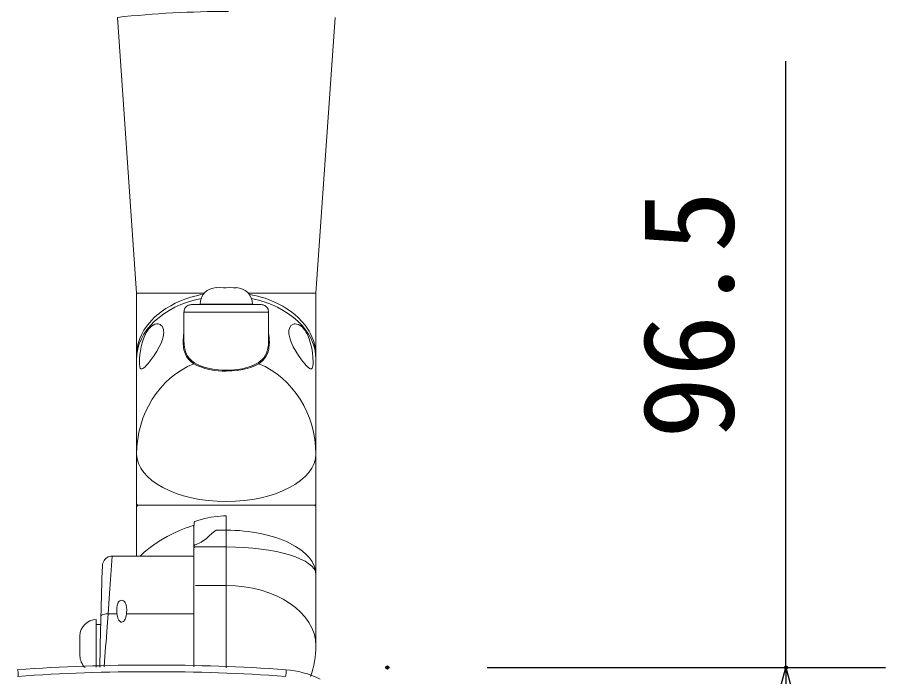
# Model space of a CAD drawing. Units: millimetres, scale not verified. Extents: x -63 to 62, y -57 to 57.
# Drawn here: x -23.66 to -6.23, y 25.91 to 39.14 of the extents above; entities that cross this region are included whole.
import ezdxf
from ezdxf.enums import TextEntityAlignment as Align

# ---------------------------------------------------------------- set-up
doc = ezdxf.new("R2010")
doc.units = ezdxf.units.MM
doc.header["$LTSCALE"] = 0.125
doc.header["$PDMODE"] = 32
doc.header["$PDSIZE"] = 0.0625
for name, color, linetype in [('0-0_0', 7, 'Continuous'), ('0-4_DEFPOINTS', 7, 'Continuous'), ('0-6_SUNPO', 7, 'Continuous')]:
    doc.layers.add(name, color=color, linetype=linetype)
doc.layers.add('0-5_GAIKEI', color=7, linetype='Continuous', lineweight=18)
doc.styles.add('ＭＳ ゴシック', font='')
doc.styles.get('ＭＳ ゴシック').set_extended_font_data('MS Gothic')

# ---------------------------------------------------------------- blocks, each defined once
blk = doc.blocks.new('_OPEN30')
at = {"layer": '0-0_0'}
blk.add_line((0, 0), (-1, 0), dxfattribs=at)
blk.add_lwpolyline([(-1, 0.26795), (0, 0), (-1, -0.26795)], dxfattribs=at)
blk = doc.blocks.new('D6')
at = {"layer": '0-4_DEFPOINTS'}
for p in [(-13.1793, 16.1273), (-5.1793, 16.1273), (-13.1793, 6.4773)]:
    blk.add_point(p, dxfattribs=at)
at = {"layer": '0-6_SUNPO'}
for p, q in [((-5.1793, 16.1273), (-5.1793, 28.2939)), ((-11.1793, 16.1273), (-3.1793, 16.1273)), ((-5.1793, 8.4773), (-5.1793, 14.1273)), ((-11.1793, 6.4773), (-3.1793, 6.4773))]:
    blk.add_line(p, q, dxfattribs=at)
at = {"layer": '0-6_SUNPO', "xscale": 2, "yscale": 2}
for p, rotation in [((-5.1793, 16.1273), 90), ((-5.1793, 6.4773), 270)]:
    blk.add_blockref('_OPEN30', p, dxfattribs=dict(at, rotation=rotation))
at = {"layer": '0-6_SUNPO', "style": 'ＭＳ ゴシック'}
blk.add_text('96.5', height=1.833, rotation=90, dxfattribs=at).set_placement((-5.6793, 20.7106), align=Align.BOTTOM_LEFT)

msp = doc.modelspace()

# ---------------------------------------------------------------- linework, layer by layer
at = {"layer": '0-5_GAIKEI'}
for p, q in [((-21.2666, 33.6039), (-21.6534, 39.1351)), ((-17.669, 33.6039), (-17.2822, 39.1351)), ((-21.2666, 32.3534), (-21.2666, 33.6039)), ((-17.669, 32.3534), (-17.669, 33.6039)), ((-21.2666, 32.2755), (-21.2666, 28.326)), ((-17.669, 32.2755), (-17.669, 27.9599)), ((-21.7549, 28.326), (-21.2666, 28.326)), ((-17.669, 27.9599), (-17.669, 26.5272))]:
    msp.add_line(p, q, dxfattribs=at)
at = {"layer": '0-5_GAIKEI', "color": 1}
for p, q in [((-19.2679, 33.7123), (-19.2679, 33.7104)), ((-19.9072, 33.6039), (-21.2666, 33.6039)), ((-17.669, 33.6039), (-19.0285, 33.6039)), ((-18.7683, 33.3726), (-20.1673, 33.3726)), ((-18.9432, 33.3826), (-19.9925, 33.3826)), ((-19.8925, 33.3826), (-19.0431, 33.3826)), ((-18.6184, 33.2227), (-18.6184, 32.6422)), ((-21.2366, 29.3453), (-19.4678, 29.3453)), ((-19.4678, 29.3453), (-17.699, 29.3453)), ((-19.4678, 29.0255), (-19.4678, 29.1358)), ((-20.1022, 29.0213), (-20.0995, 29.0216)), ((-19.4678, 29.0255), (-19.4678, 28.8468)), ((-20.1174, 28.9022), (-20.1174, 28.5359)), ((-19.4678, 28.8468), (-19.6681, 28.8468)), ((-19.4678, 28.8468), (-19.4678, 28.5112)), ((-20.1174, 28.5359), (-20.1174, 28.4911)), ((-20.1174, 28.4911), (-20.1174, 27.9348)), ((-19.4678, 28.5112), (-20.0874, 28.5112)), ((-19.4678, 28.5112), (-19.4678, 27.7355)), ((-21.2666, 28.326), (-20.1174, 28.326)), ((-20.1174, 28.326), (-20.1174, 27.1685)), ((-21.9547, 28.1325), (-21.9547, 28.1324)), ((-21.9547, 28.1325), (-21.9547, 28.1324)), ((-21.9547, 28.1325), (-21.9547, 28.1324)), ((-21.9547, 28.1325), (-21.9547, 28.1324)), ((-19.4678, 27.7355), (-20.0874, 27.7355)), ((-19.4678, 26.0848), (-19.4678, 27.7355)), ((-22.0761, 27.0518), (-22.0761, 26.098)), ((-21.8382, 27.1685), (-21.8585, 26.9093)), ((-21.8382, 27.1685), (-21.6612, 27.1685)), ((-21.4716, 27.1685), (-20.1174, 27.1685)), ((-20.1174, 26.1046), (-20.1174, 27.1685)), ((-22.0761, 26.9519), (-21.9891, 26.9519)), ((-22.0761, 26.1025), (-22.0761, 26.9519)), ((-22.4058, 26.7265), (-22.4058, 26.7276)), ((-22.4058, 26.3279), (-22.4058, 26.3268))]:
    msp.add_line(p, q, dxfattribs=at)
for points in [[(-19.6677, 33.7123), (-19.6677, 33.7104), (-19.603, 33.7123), (-19.5228, 33.7122), (-19.4678, 33.7104), (-19.4031, 33.7123), (-19.3229, 33.7122), (-19.2679, 33.7104)], [(-21.2666, 32.3534), (-21.2647, 32.4112), (-21.2591, 32.469), (-21.2499, 32.5264), (-21.2405, 32.5692), (-21.2291, 32.6117), (-21.2157, 32.6538), (-21.2002, 32.6956), (-21.1635, 32.7776), (-21.1193, 32.8574), (-21.0678, 32.9344), (-21.0095, 33.0085), (-20.9623, 33.061), (-20.9118, 33.1115), (-20.8582, 33.1601), (-20.816, 33.1951), (-20.7722, 33.2288), (-20.6801, 33.2925), (-20.5826, 33.3509), (-20.492, 33.3982), (-20.3984, 33.4408), (-20.2983, 33.4802), (-20.1979, 33.514), (-20.1306, 33.5335), (-20.0656, 33.5502), (-19.9934, 33.5662), (-19.928, 33.5784)], [(-19.0076, 33.5784), (-18.8958, 33.5562), (-18.8337, 33.5411), (-18.7689, 33.5233), (-18.6897, 33.4985), (-18.6099, 33.4701), (-18.5115, 33.4297), (-18.4154, 33.3841), (-18.3323, 33.3392), (-18.2523, 33.2905), (-18.1761, 33.2381), (-18.0946, 33.1746), (-18.0188, 33.1068), (-17.9493, 33.035), (-17.8865, 32.9595), (-17.8573, 32.9198), (-17.8301, 32.8794), (-17.8056, 32.8395), (-17.783, 32.7989), (-17.7486, 32.7275), (-17.7202, 32.6546), (-17.6979, 32.5804), (-17.6819, 32.5053), (-17.6722, 32.4295), (-17.669, 32.3534)], [(-20.3172, 33.2227), (-20.3159, 33.2423), (-20.3121, 33.2615), (-20.3058, 33.2801), (-20.2972, 33.2977), (-20.2859, 33.3141), (-20.2726, 33.329), (-20.2582, 33.3418), (-20.2423, 33.3525), (-20.225, 33.3609), (-20.2067, 33.367), (-20.1869, 33.3711), (-20.1667, 33.3726)], [(-18.6184, 33.2227), (-18.6197, 33.2423), (-18.6236, 33.2615), (-18.6298, 33.2801), (-18.6385, 33.2977), (-18.6497, 33.3141), (-18.663, 33.329), (-18.6774, 33.3418), (-18.6933, 33.3525), (-18.7106, 33.3609), (-18.7289, 33.367), (-18.7488, 33.3711), (-18.7689, 33.3726)], [(-18.6184, 33.2227), (-20.3172, 33.2227), (-20.3172, 32.6422)], [(-21.2111, 32.2214), (-21.209, 32.2902), (-21.2026, 32.3655), (-21.1921, 32.4446), (-21.1769, 32.5268), (-21.1567, 32.6087), (-21.1311, 32.6883), (-21.1054, 32.7511), (-21.0756, 32.8097), (-21.0416, 32.8625), (-21.0231, 32.8862), (-21.0038, 32.9079), (-20.9714, 32.9376), (-20.9377, 32.9609), (-20.9033, 32.9769), (-20.8692, 32.9851), (-20.8526, 32.9863), (-20.8364, 32.9854), (-20.8131, 32.9801), (-20.7917, 32.9703), (-20.7726, 32.9561), (-20.7562, 32.9378), (-20.747, 32.9234), (-20.7393, 32.9075), (-20.7283, 32.8714), (-20.7246, 32.8459), (-20.7233, 32.8189), (-20.7264, 32.7731), (-20.7351, 32.7248), (-20.7489, 32.6751), (-20.7622, 32.6372), (-20.7776, 32.5991), (-20.8138, 32.5233), (-20.8636, 32.435), (-20.918, 32.3501), (-20.9745, 32.2705), (-21.0373, 32.1907), (-21.0671, 32.1565), (-21.095, 32.1273), (-21.1206, 32.1044)], [(-18.2123, 32.8189), (-18.2096, 32.8582), (-18.2015, 32.8938), (-18.188, 32.9246), (-18.1694, 32.9499), (-18.1463, 32.9689), (-18.1329, 32.976), (-18.1187, 32.9813), (-18.1035, 32.9848), (-18.0877, 32.9862), (-18.0549, 32.9832), (-18.0211, 32.9725), (-18.0008, 32.9625), (-17.9806, 32.9499), (-17.9606, 32.9347), (-17.9411, 32.9172), (-17.9044, 32.8762), (-17.8861, 32.8512), (-17.8687, 32.8243), (-17.8498, 32.791), (-17.8323, 32.7557), (-17.8039, 32.6865), (-17.7883, 32.6404), (-17.7747, 32.5933), (-17.7528, 32.4975), (-17.7374, 32.4024), (-17.728, 32.3111), (-17.7245, 32.2214), (-17.7256, 32.1794), (-17.7291, 32.1433), (-17.7353, 32.1146), (-17.742, 32.0986), (-17.7504, 32.0876), (-17.7602, 32.0821), (-17.7718, 32.0814), (-17.7829, 32.0843), (-17.7952, 32.0904), (-17.8139, 32.1035), (-17.8346, 32.1215), (-17.8621, 32.1494)], [(-17.8621, 32.1494), (-17.8916, 32.1827), (-17.9545, 32.2617), (-18.0187, 32.3517), (-18.0727, 32.4361), (-18.1223, 32.5241), (-18.1451, 32.5703), (-18.1653, 32.6166), (-18.1817, 32.6599), (-18.1949, 32.7026), (-18.2078, 32.7623), (-18.2111, 32.7911), (-18.2123, 32.8189)], [(-20.1199, 32.1874), (-20.146, 32.2045), (-20.1703, 32.2229), (-20.2, 32.2494), (-20.2265, 32.278), (-20.2498, 32.3087), (-20.2652, 32.333), (-20.2788, 32.3583), (-20.301, 32.4116), (-20.3169, 32.4681), (-20.3238, 32.5039), (-20.3286, 32.5404), (-20.3318, 32.5817), (-20.3328, 32.6237)], [(-20.1082, 32.2072), (-20.1338, 32.2242), (-20.1577, 32.2425), (-20.1869, 32.2688), (-20.2129, 32.2973), (-20.2358, 32.3279), (-20.2509, 32.3521), (-20.2642, 32.3773), (-20.286, 32.4304), (-20.3016, 32.4868), (-20.3083, 32.5221), (-20.313, 32.5583), (-20.3162, 32.5999), (-20.3172, 32.6422)], [(-18.6184, 32.6422), (-18.6216, 32.5682), (-18.6258, 32.5321), (-18.6319, 32.4967), (-18.6448, 32.4453), (-18.6627, 32.3964), (-18.6858, 32.3503), (-18.7145, 32.3076), (-18.747, 32.2705), (-18.7847, 32.237), (-18.8274, 32.2072)], [(-18.6028, 32.6237), (-18.6061, 32.5496), (-18.6104, 32.5134), (-18.6166, 32.478), (-18.6298, 32.4265), (-18.6479, 32.3775), (-18.6715, 32.3313), (-18.7006, 32.2885), (-18.7338, 32.2512), (-18.7722, 32.2174), (-18.8157, 32.1874)], [(-21.1206, 32.1044), (-21.1432, 32.0888), (-21.1551, 32.0835), (-21.1658, 32.0812), (-21.1749, 32.082), (-21.183, 32.0859), (-21.1888, 32.0914), (-21.1939, 32.099), (-21.1999, 32.1135), (-21.2046, 32.1321), (-21.2096, 32.1724), (-21.2111, 32.2214)], [(-20.1199, 32.1874), (-20.0553, 32.1526), (-19.9812, 32.1211), (-19.8979, 32.0936), (-19.8066, 32.071), (-19.7084, 32.0537), (-19.6299, 32.0444), (-19.5493, 32.0388), (-19.4678, 32.0369)], [(-20.1082, 32.2072), (-20.0447, 32.1723), (-19.9719, 32.1406), (-19.8901, 32.113), (-19.8003, 32.0902), (-19.7038, 32.0728), (-19.6268, 32.0636), (-19.5478, 32.0579), (-19.4678, 32.056), (-19.3588, 32.0596), (-19.2524, 32.07), (-19.1508, 32.087), (-19.0562, 32.1099), (-18.97, 32.1382), (-18.8937, 32.1709), (-18.8274, 32.2072)], [(-19.4678, 32.0369), (-19.3568, 32.0404), (-19.2484, 32.0508), (-19.145, 32.0677), (-19.0485, 32.0906), (-18.9607, 32.1188), (-18.883, 32.1513), (-18.8157, 32.1874)], [(-21.2666, 29.3753), (-21.2656, 29.3675), (-21.2626, 29.3603), (-21.2563, 29.3533), (-21.2448, 29.3472), (-21.2325, 29.3453)], [(-21.2325, 29.3453), (-21.2448, 29.3434), (-21.2563, 29.3374), (-21.2626, 29.3303), (-21.2656, 29.3231), (-21.2666, 29.3153)], [(-21.2325, 29.3453), (-19.4678, 29.3453), (-17.7031, 29.3453)], [(-17.669, 29.3753), (-17.6701, 29.3675), (-17.673, 29.3603), (-17.6793, 29.3533), (-17.6908, 29.3472), (-17.7031, 29.3453)], [(-17.669, 29.3153), (-17.6701, 29.3231), (-17.673, 29.3303), (-17.6793, 29.3374), (-17.6908, 29.3434), (-17.7031, 29.3453)], [(-20.018, 29.0476), (-19.8981, 29.0797), (-19.7752, 29.1051), (-19.6502, 29.1232), (-19.5242, 29.1337), (-19.4678, 29.1358)], [(-21.1569, 28.363), (-21.122, 28.3961), (-21.0831, 28.4303), (-20.9944, 28.501), (-20.8926, 28.5735), (-20.7792, 28.6461), (-20.6555, 28.7172), (-20.5352, 28.779), (-20.4076, 28.8373), (-20.2733, 28.8906), (-20.2038, 28.9151), (-20.1328, 28.9378)], [(-20.0874, 28.5535), (-20.0465, 28.5703), (-20.0088, 28.588), (-19.9743, 28.6063), (-19.943, 28.625), (-19.8893, 28.6625), (-19.865, 28.6818), (-19.8227, 28.7189), (-19.7528, 28.7837), (-19.7245, 28.8077), (-19.6956, 28.8293), (-19.6681, 28.8468)], [(-21.7549, 28.326), (-21.8087, 27.5764), (-21.8382, 27.1685), (-21.8753, 27.1676), (-21.9108, 27.1632), (-21.9422, 27.1553), (-21.958, 27.149), (-21.9707, 27.1415), (-21.9784, 27.1345), (-21.9833, 27.1271), (-21.985, 27.1198)], [(-21.5664, 27.4417), (-21.5866, 27.4382), (-21.6056, 27.4281), (-21.6217, 27.4129), (-21.6347, 27.3944), (-21.6451, 27.3734), (-21.6532, 27.3506), (-21.6592, 27.3259), (-21.6633, 27.3002), (-21.6663, 27.2461)], [(-21.4665, 27.2461), (-21.4697, 27.3013), (-21.4739, 27.3271), (-21.48, 27.3518), (-21.4883, 27.3748), (-21.4988, 27.3955), (-21.512, 27.4139), (-21.5283, 27.4289), (-21.5467, 27.4384), (-21.5664, 27.4417)], [(-21.6612, 27.1685), (-21.6535, 27.1237), (-21.6413, 27.0813), (-21.6288, 27.0526), (-21.6212, 27.0395), (-21.6124, 27.0272), (-21.5987, 27.0136), (-21.5826, 27.0044), (-21.5664, 27.0013)], [(-21.5664, 27.0013), (-21.5493, 27.0047), (-21.5334, 27.0142), (-21.5199, 27.0279), (-21.5087, 27.0442), (-21.4992, 27.0623), (-21.4914, 27.0817), (-21.4793, 27.1239), (-21.4716, 27.1685)], [(-22.4039, 26.3369), (-22.4057, 26.4043), (-22.4056, 26.4878), (-22.4039, 26.5451), (-22.4057, 26.6067), (-22.4056, 26.6831), (-22.4039, 26.7354)], [(-22.4039, 26.7175), (-22.4057, 26.6501), (-22.4056, 26.5665), (-22.4039, 26.5093), (-22.4057, 26.4477), (-22.4056, 26.3713), (-22.4048, 26.3354)]]:
    msp.add_lwpolyline(points, dxfattribs=at)
at = {"layer": '0-5_GAIKEI'}
msp.add_lwpolyline([(-21.9547, 28.1324), (-21.9516, 28.1608), (-21.9448, 28.1878), (-21.9343, 28.2137), (-21.9204, 28.2378), (-21.9034, 28.2599), (-21.8834, 28.2793), (-21.8608, 28.2956), (-21.8362, 28.3087), (-21.81, 28.3182), (-21.7827, 28.324), (-21.7549, 28.326)], dxfattribs=at)
at = {"layer": '0-5_GAIKEI', "color": 1}
for centre, radius, start, end in [((-19.4203, 18.326), 20.9285, 90.01144, 96.1251), ((-19.6627, 33.3826), 0.3298, 90.86805, 179.99999), ((-19.2729, 33.3826), 0.3298, 0, 89.13195), ((-19.2346, 32.6168), 1.0983, 170.31015, 179.64082), ((-19.7009, 32.6168), 1.0981, 0.35879, 9.68442), ((-20.3516, 32.3534), 0.915, 180.0005, 182.43145), ((-20.1565, 28.7074), 0.2316, 79.83204, 84.1262), ((-19.5763, 28.889), 0.5412, 175.09348, 178.59956), ((-19.2842, 28.893), 0.8325, 175.08887, 177.0858), ((-19.4023, 26.976), 2.1612, 106.55054, 108.8201), ((-20.9492, 28.1533), 0.2951, 134.71895, 144.19322), ((-21.0496, 27.2483), 0.6167, 180.20676, 187.4359), ((-22.0833, 27.2483), 0.6168, 352.56467, 359.79321), ((-22.0761, 26.7221), 0.3298, 90, 179.04129), ((347.6952, -1.8603), 370.6717, 175.54852, 175.67365), ((-22.393, 26.7287), 0.0128, 148.42595, 185.11163), ((-22.3916, 26.7246), 0.0142, 172.63579, 210.1467), ((-22.3916, 26.3298), 0.0142, 149.8533, 187.36421), ((-22.0761, 26.3323), 0.3298, 180.95919, 227.03963)]:
    msp.add_arc(centre, radius, start, end, dxfattribs=at)
at = {"layer": '0-5_GAIKEI'}
for centre, radius, start, end in [((-18.584, 32.3534), 0.915, 357.54213, 359.99961), ((77.9196, 24.6284), 99.9357, 177.99066, 179.1563), ((-19.4691, 26.5274), 1.8001, 339.94439, 359.99442), ((-20.9667, -12.6036), 38.7452, 90.00015, 93.98714), ((-20.9669, -12.6036), 38.7452, 86.01286, 89.99985), ((-20.9669, -12.6644), 38.6724, 89.99994, 93.9873), ((-20.9668, -12.6644), 38.6724, 86.0127, 90.00006)]:
    msp.add_arc(centre, radius, start, end, dxfattribs=at)
at = {"layer": '0-5_GAIKEI', "color": 1}
for centre, major_axis, ratio, start_param, end_param in [((-19.4678, 32.2755), (-1.7988, 0), 0.707107, 4.9966109, 6.2831853), ((-19.4678, 32.2755), (-1.7988, 0), 0.707107, 3.1415927, 4.428167), ((-19.4678, 30.3746), (0.0001, -1.9452), 0.924766, 3.5125101, 4.7123102), ((-19.4678, 30.3746), (0, -1.9451), 0.924762, 1.5708086, 2.7706205), ((-19.4678, 30.3746), (1.7988, 0), 0.529272, 3.1415915, 6.2831828), ((-20.0731, 28.6275), (0.0249, -0.3969), 0.09321, 3.2625168, 3.6938241), ((-19.4678, 27.9599), (1.7988, 0), 0.493054, 0.0000007, 1.5708028), ((-20.0874, 28.5359), (0.03, 0), 0.587114, 1.5707951, 3.1415927), ((-20.0874, 28.4911), (0.03, 0), 0.671721, 1.5707963, 3.1415927), ((-19.4678, 27.9599), (1.7988, 0), 0.306464, 0.0000001, 1.5707895), ((-19.4678, 26.5272), (-1.7988, 0), 0.671721, 3.1415927, 4.712389)]:
    msp.add_ellipse(centre, major_axis=major_axis, ratio=ratio, start_param=start_param, end_param=end_param, dxfattribs=at)
at = {"layer": '0-5_GAIKEI'}
for centre, major_axis, ratio, start_param, end_param in [((-23.6559, 25.9776), (0.0049, -0.0701), 0.141127, 0.4587224, 3.1415922), ((-18.2777, 25.9776), (-0.0049, -0.0701), 0.141127, 0.4587224, 3.1415922), ((-18.2439, 24.1696), (1.0524, -1.6188), 0.912933, 2.1490314, 2.5387559)]:
    msp.add_ellipse(centre, major_axis=major_axis, ratio=ratio, start_param=start_param, end_param=end_param, dxfattribs=at)

# ---------------------------------------------------------------- block references
at = {"layer": '0-6_SUNPO'}
msp.add_blockref('D6', (-3.0542, 9.9656), dxfattribs=at)

doc.saveas('drawing.dxf')
